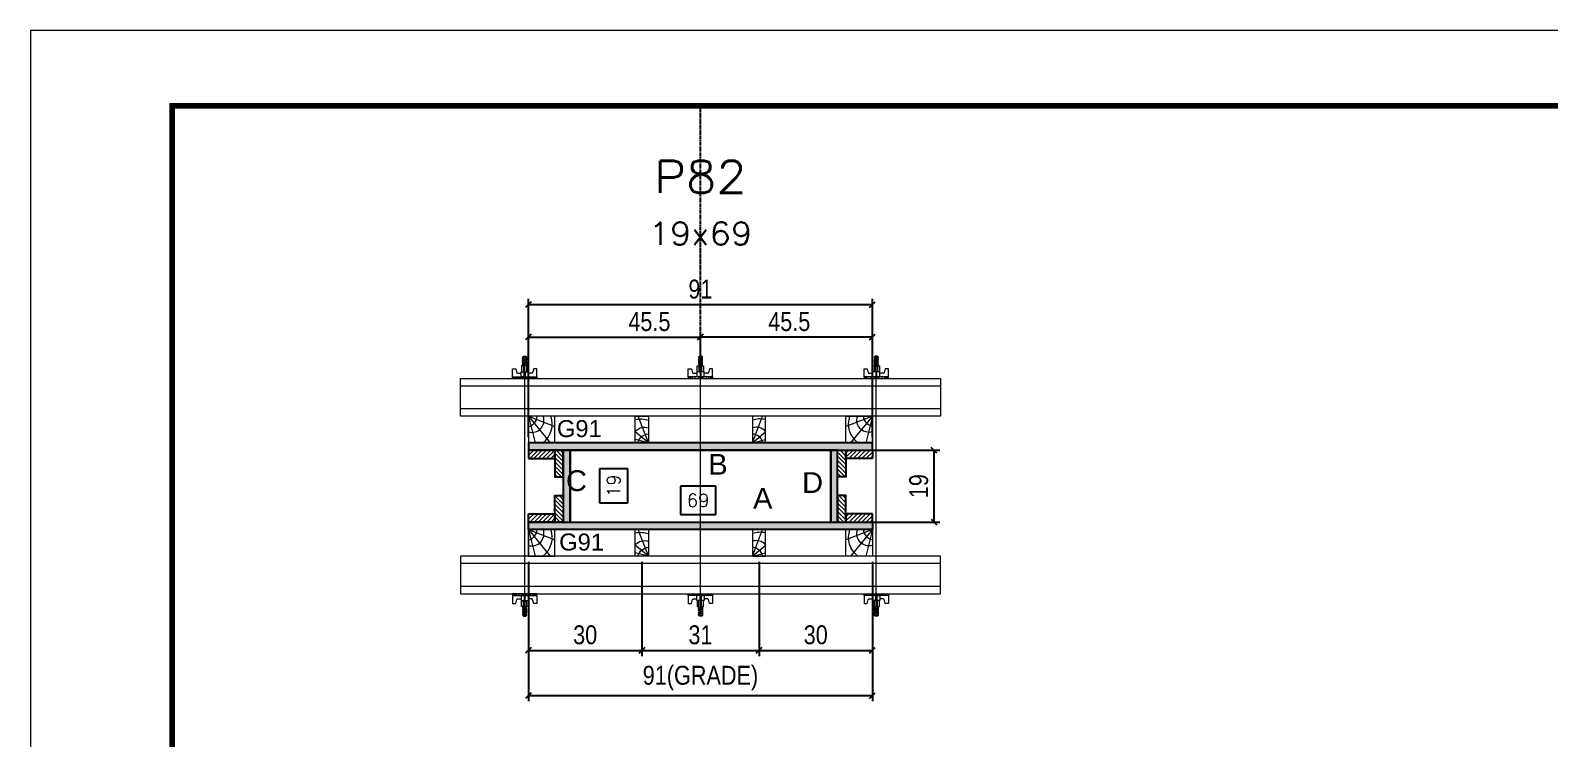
# Model space of a CAD drawing. Extents: x 14400 to 27878, y -21631 to 6985.
# Drawn here: x 19168 to 19972, y -9470 to -9095 of the extents above; entities that cross this region are included whole.
import ezdxf
from ezdxf.enums import TextEntityAlignment as Align

# ---------------------------------------------------------------- set-up
doc = ezdxf.new("R2010")
doc.units = 0
doc.linetypes.add('DASHED', pattern=[0.75, 0.5, -0.25])
doc.linetypes.add('HIDDEN', pattern=[0.375, 0.25, -0.125])
for name, color, linetype in [('CHAPA', 1, 'Continuous'), ('COTA', 241, 'Continuous'), ('MEIO_PONT', 93, 'Continuous'), ('Painéis', 200, 'Continuous'), ('SARRAFO', 251, 'Continuous'), ('Texto de Titulo', 7, 'Continuous'), ('Texto Qtd Sarr', 242, 'Continuous'), ('TEXTO_GERAL', 7, 'Continuous')]:
    doc.layers.add(name, color=color, linetype=linetype)
for name, color, linetype, lineweight in [('Folhas', 255, 'Continuous', 9), ('Hachura', 251, 'Continuous', 9), ('Madeira', 126, 'Continuous', 18), ('Perfil Metálico', 224, 'Continuous', 18), ('SARRAFO DE PRESSAO', 251, 'DASHED', 9), ('Texto Seção', 7, 'Continuous', 15)]:
    doc.layers.add(name, color=color, linetype=linetype, lineweight=lineweight)
doc.styles.add('ARIAL', font='arial.ttf')
doc.styles.add('COTA TECNICA 2X', font='techl___.ttf', dxfattribs={"height": 10})
doc.styles.add('ROMANS', font='romans.shx')
doc.styles.add('SANSSERIF', font='sas_____.pfb')
doc.dimstyles.new('SECAO PILAR', dxfattribs={"dimtxt": 10, "dimasz": 3, "dimexe": 3, "dimexo": 3, "dimgap": 3, "dimtad": 1, "dimdec": 1, "dimlfac": 0.5, "dimzin": 12, "dimdsep": 46, "dimtxsty": 'COTA TECNICA 2X', "dimblk1": 'OBLIQUE', "dimblk2": 'OBLIQUE', "dimsah": 1, "dimcen": 0.9, "dimclrd": 256, "dimclre": 256, "dimclrt": 256, "dimadec": 1, "dimazin": 3, "dimtfac": 1, "dimtdec": 1, "dimtmove": 0, "dimatfit": 3, "dimfxl": 1, "dimtolj": 1, "dimtzin": 12, "dimarcsym": 0})
doc.dimstyles.new('SECÇÃO 2', dxfattribs={"dimtxt": 7, "dimasz": 6, "dimexe": 0.18, "dimexo": 2, "dimgap": -4, "dimtad": 3, "dimdec": 1, "dimlfac": 0.5, "dimzin": 12, "dimdsep": 46, "dimtxsty": 'ROMANS', "dimblk": 'ARCHTICK', "dimcen": 0.09, "dimse1": 1, "dimse2": 1, "dimsd1": 1, "dimsd2": 1, "dimclrd": 180, "dimclre": 5, "dimclrt": 1, "dimadec": 0, "dimazin": 3, "dimtfac": 1, "dimtdec": 1, "dimtofl": 0, "dimtmove": 0, "dimatfit": 3, "dimldrblk": 'ARCHTICK', "dimfxl": 1, "dimtolj": 1, "dimtzin": 0, "dimarcsym": 0})
pattern_1 = [(225, (10111.0847, -32246.876), (1.12253202, -1.12253202), [])]
pattern_2 = [(225, (10308.0847, -32246.876), (1.12253202, -1.12253202), [])]
pattern_3 = [(135, (-3295.7717, 147.484), (-1.12253202, -1.12253202), [])]
pattern_4 = [(135, (-3333.7717, 147.484), (-1.12253202, -1.12253202), [])]

# ---------------------------------------------------------------- blocks, each defined once
blk = doc.blocks.new('9999999999')
at = {"layer": 'Folhas'}
blk.add_lwpolyline([(98138.98, 34190.21), (99623.98, 34190.21), (99623.98, 35240.21), (98138.98, 35240.21)], close=True, dxfattribs=at)
at = {"layer": 'Folhas', "color": 30, "const_width": 3}
blk.add_lwpolyline([(98213.98, 34230.21), (99583.98, 34230.21), (99583.98, 35200.21), (98213.98, 35200.21)], close=True, dxfattribs=at)
blk = doc.blocks.new('titulo1')
at = {"layer": 'Defpoints', "color": 252, "linetype": 'HIDDEN', "ltscale": 2}
blk.add_line((0, 0), (0, 125), dxfattribs=at)
at = {"layer": 'Defpoints', "style": 'ROMANS', "oblique": 15}
blk.add_attdef('FOLHA', text='', height=10, dxfattribs=at).set_placement((0, 15.58), align=Align.MIDDLE_CENTER)
at = {"layer": 'Texto Qtd Sarr', "color": 3, "style": 'ROMANS', "oblique": 15}
for tag, height, p in [('TITULO', 17, (0, 71.45)), ('SEÇÃO', 12, (0, 41.55))]:
    blk.add_attdef(tag, text='', height=height, dxfattribs=at).set_placement(p, align=Align.MIDDLE_CENTER)
blk = doc.blocks.new('*D1846')
at = {"layer": 'COTA', "color": 180, "lineweight": -2, "transparency": 16777216}
for p, q in [((19531.13, -9336.47), (19512.47, -9336.47)), ((19512.47, -9336.47), (19512.47, -9351.47)), ((19531.13, -9351.47), (19531.13, -9336.47)), ((19512.47, -9351.47), (19531.13, -9351.47))]:
    blk.add_line(p, q, dxfattribs=at)
at = {"layer": 'Defpoints', "color": 0, "transparency": 16777216}
for p in [(19454.04, -9355.47), (19592.04, -9355.47), (19592.04, -9355.47)]:
    blk.add_point(p, dxfattribs=at)
at = {"layer": 'COTA', "color": 1, "transparency": 16777216, "insert": (19521.8, -9343.97), "char_height": 7, "attachment_point": 5, "style": 'ROMANS'}
blk.add_mtext('\\A1;69', dxfattribs=at)
blk = doc.blocks.new('_ArchTick')
at = {"color": 0, "linetype": 'ByBlock', "const_width": 0.15}
blk.add_lwpolyline([(-0.5, -0.5), (0.5, 0.5)], dxfattribs=at)
blk = doc.blocks.new('*D1847')
at = {"layer": 'COTA', "color": 180, "lineweight": -2, "transparency": 16777216}
for p, q in [((19484.62, -9327.22), (19469.62, -9327.22)), ((19469.62, -9327.22), (19469.62, -9345.22)), ((19484.62, -9345.22), (19484.62, -9327.22)), ((19469.62, -9345.22), (19484.62, -9345.22))]:
    blk.add_line(p, q, dxfattribs=at)
at = {"layer": 'Defpoints', "color": 0, "transparency": 16777216}
for p in [(19454.04, -9317.47), (19488.62, -9317.47), (19454.04, -9355.47)]:
    blk.add_point(p, dxfattribs=at)
at = {"layer": 'COTA', "color": 1, "transparency": 16777216, "insert": (19477.12, -9336.22), "char_height": 7, "attachment_point": 5, "rotation": 90, "style": 'ROMANS'}
blk.add_mtext('\\A1;19', dxfattribs=at)
blk = doc.blocks.new('_Oblique')
at = {"color": 0, "linetype": 'ByBlock', "lineweight": -2}
blk.add_line((-0.5, -0.5), (0.5, 0.5), dxfattribs=at)
blk = doc.blocks.new('*D1855')
at = {"layer": 'COTA', "lineweight": -2, "transparency": 16777216}
for p, q in [((19598.64, -9317.47), (19649.67, -9317.47)), ((19646.67, -9355.47), (19646.67, -9317.47)), ((19598.64, -9355.47), (19649.67, -9355.47))]:
    blk.add_line(p, q, dxfattribs=at)
at = {"layer": 'Defpoints', "color": 0, "transparency": 16777216}
for p in [(19595.64, -9317.47), (19646.67, -9317.47), (19595.64, -9355.47)]:
    blk.add_point(p, dxfattribs=at)
at = {"layer": 'COTA', "lineweight": -2, "transparency": 16777216, "xscale": 3, "yscale": 3, "zscale": 3}
for p, rotation in [((19646.67, -9317.47), 90), ((19646.67, -9355.47), 270)]:
    blk.add_blockref('_Oblique', p, dxfattribs=dict(at, rotation=rotation))
at = {"layer": 'COTA', "transparency": 16777216, "insert": (19638.59, -9336.47), "char_height": 10, "attachment_point": 5, "rotation": 90, "style": 'COTA TECNICA 2X'}
blk.add_mtext('\\A1;19', dxfattribs=at)
blk = doc.blocks.new('*D1848')
at = {"layer": 'COTA', "lineweight": -2, "transparency": 16777216}
for p, q in [((19432.04, -9376.47), (19432.04, -9450.24)), ((19614.04, -9376.47), (19614.04, -9450.24)), ((19432.04, -9447.24), (19614.04, -9447.24))]:
    blk.add_line(p, q, dxfattribs=at)
at = {"layer": 'Defpoints', "color": 0, "transparency": 16777216}
for p in [(19432.04, -9373.47), (19614.04, -9373.47), (19614.04, -9447.24)]:
    blk.add_point(p, dxfattribs=at)
at = {"layer": 'COTA', "lineweight": -2, "transparency": 16777216, "xscale": 3, "yscale": 3, "zscale": 3, "rotation": 180}
blk.add_blockref('_Oblique', (19432.04, -9447.24), dxfattribs=at)
at = {"layer": 'COTA', "lineweight": -2, "transparency": 16777216, "xscale": 3, "yscale": 3, "zscale": 3}
blk.add_blockref('_Oblique', (19614.04, -9447.24), dxfattribs=at)
at = {"layer": 'COTA', "transparency": 16777216, "insert": (19523.04, -9438.02), "char_height": 10, "attachment_point": 5, "style": 'COTA TECNICA 2X'}
blk.add_mtext('\\A1;91(GRADE)', dxfattribs=at)
blk = doc.blocks.new('*D1849')
at = {"layer": 'COTA', "lineweight": -2, "transparency": 16777216}
for p, q in [((19554.04, -9376.47), (19554.04, -9426.4)), ((19614.04, -9376.47), (19614.04, -9426.4)), ((19554.04, -9423.4), (19614.04, -9423.4))]:
    blk.add_line(p, q, dxfattribs=at)
at = {"layer": 'Defpoints', "color": 0, "transparency": 16777216}
for p in [(19554.04, -9373.47), (19614.04, -9373.47), (19614.04, -9423.4)]:
    blk.add_point(p, dxfattribs=at)
at = {"layer": 'COTA', "lineweight": -2, "transparency": 16777216, "xscale": 3, "yscale": 3, "zscale": 3, "rotation": 180}
blk.add_blockref('_Oblique', (19554.04, -9423.4), dxfattribs=at)
at = {"layer": 'COTA', "lineweight": -2, "transparency": 16777216, "xscale": 3, "yscale": 3, "zscale": 3}
blk.add_blockref('_Oblique', (19614.04, -9423.4), dxfattribs=at)
at = {"layer": 'COTA', "transparency": 16777216, "insert": (19584.04, -9415.18), "char_height": 10, "attachment_point": 5, "style": 'COTA TECNICA 2X'}
blk.add_mtext('\\A1;30', dxfattribs=at)
blk = doc.blocks.new('*D1850')
at = {"layer": 'COTA', "lineweight": -2, "transparency": 16777216}
for p, q in [((19432.04, -9376.47), (19432.04, -9426.4)), ((19492.04, -9376.47), (19492.04, -9426.4)), ((19432.04, -9423.4), (19492.04, -9423.4))]:
    blk.add_line(p, q, dxfattribs=at)
at = {"layer": 'Defpoints', "color": 0, "transparency": 16777216}
for p in [(19432.04, -9373.47), (19492.04, -9373.47), (19492.04, -9423.4)]:
    blk.add_point(p, dxfattribs=at)
at = {"layer": 'COTA', "lineweight": -2, "transparency": 16777216, "xscale": 3, "yscale": 3, "zscale": 3, "rotation": 180}
blk.add_blockref('_Oblique', (19432.04, -9423.4), dxfattribs=at)
at = {"layer": 'COTA', "lineweight": -2, "transparency": 16777216, "xscale": 3, "yscale": 3, "zscale": 3}
blk.add_blockref('_Oblique', (19492.04, -9423.4), dxfattribs=at)
at = {"layer": 'COTA', "transparency": 16777216, "insert": (19462.04, -9415.18), "char_height": 10, "attachment_point": 5, "style": 'COTA TECNICA 2X'}
blk.add_mtext('\\A1;30', dxfattribs=at)
blk = doc.blocks.new('*D1851')
at = {"layer": 'COTA', "lineweight": -2, "transparency": 16777216}
for p, q in [((19492.04, -9376.47), (19492.04, -9426.4)), ((19554.04, -9376.47), (19554.04, -9426.4)), ((19492.04, -9423.4), (19554.04, -9423.4))]:
    blk.add_line(p, q, dxfattribs=at)
at = {"layer": 'Defpoints', "color": 0, "transparency": 16777216}
for p in [(19492.04, -9373.47), (19554.04, -9373.47), (19554.04, -9423.4)]:
    blk.add_point(p, dxfattribs=at)
at = {"layer": 'COTA', "lineweight": -2, "transparency": 16777216, "xscale": 3, "yscale": 3, "zscale": 3, "rotation": 180}
blk.add_blockref('_Oblique', (19492.04, -9423.4), dxfattribs=at)
at = {"layer": 'COTA', "lineweight": -2, "transparency": 16777216, "xscale": 3, "yscale": 3, "zscale": 3}
blk.add_blockref('_Oblique', (19554.04, -9423.4), dxfattribs=at)
at = {"layer": 'COTA', "transparency": 16777216, "insert": (19523.04, -9415.18), "char_height": 10, "attachment_point": 5, "style": 'COTA TECNICA 2X'}
blk.add_mtext('\\A1;31', dxfattribs=at)
blk = doc.blocks.new('*D1852')
at = {"layer": 'COTA', "lineweight": -2, "transparency": 16777216}
for p, q in [((19432.04, -9310.47), (19432.04, -9237.36)), ((19432.04, -9240.36), (19614.04, -9240.36)), ((19614.04, -9310.47), (19614.04, -9237.36))]:
    blk.add_line(p, q, dxfattribs=at)
at = {"layer": 'Defpoints', "color": 0, "transparency": 16777216}
for p in [(19614.04, -9240.36), (19432.04, -9313.47), (19614.04, -9313.47)]:
    blk.add_point(p, dxfattribs=at)
at = {"layer": 'COTA', "lineweight": -2, "transparency": 16777216, "xscale": 3, "yscale": 3, "zscale": 3, "rotation": 180}
blk.add_blockref('_Oblique', (19432.04, -9240.36), dxfattribs=at)
at = {"layer": 'COTA', "lineweight": -2, "transparency": 16777216, "xscale": 3, "yscale": 3, "zscale": 3}
blk.add_blockref('_Oblique', (19614.04, -9240.36), dxfattribs=at)
at = {"layer": 'COTA', "transparency": 16777216, "insert": (19523.04, -9232.27), "char_height": 10, "attachment_point": 5, "style": 'COTA TECNICA 2X'}
blk.add_mtext('\\A1;91', dxfattribs=at)
blk = doc.blocks.new('*D1853')
at = {"layer": 'COTA', "lineweight": -2, "transparency": 16777216}
for p, q in [((19432.04, -9276.47), (19432.04, -9254.56)), ((19432.04, -9257.56), (19523.03, -9257.56)), ((19523.03, -9276.47), (19523.03, -9254.56))]:
    blk.add_line(p, q, dxfattribs=at)
at = {"layer": 'Defpoints', "color": 0, "transparency": 16777216}
for p in [(19523.03, -9257.56), (19432.04, -9279.47), (19523.03, -9279.47)]:
    blk.add_point(p, dxfattribs=at)
at = {"layer": 'COTA', "lineweight": -2, "transparency": 16777216, "xscale": 3, "yscale": 3, "zscale": 3, "rotation": 180}
blk.add_blockref('_Oblique', (19432.04, -9257.56), dxfattribs=at)
at = {"layer": 'COTA', "lineweight": -2, "transparency": 16777216, "xscale": 3, "yscale": 3, "zscale": 3}
blk.add_blockref('_Oblique', (19523.03, -9257.56), dxfattribs=at)
at = {"layer": 'COTA', "transparency": 16777216, "insert": (19496.03, -9249.45), "char_height": 10, "attachment_point": 5, "style": 'COTA TECNICA 2X'}
blk.add_mtext('\\A1;45.5', dxfattribs=at)
blk = doc.blocks.new('*D1854')
at = {"layer": 'COTA', "lineweight": -2, "transparency": 16777216}
for p, q in [((19523.03, -9276.47), (19523.03, -9254.56)), ((19614.04, -9257.56), (19523.03, -9257.56)), ((19614.04, -9276.47), (19614.04, -9254.56))]:
    blk.add_line(p, q, dxfattribs=at)
at = {"layer": 'Defpoints', "color": 0, "transparency": 16777216}
for p in [(19523.03, -9257.56), (19523.03, -9279.47), (19614.04, -9279.47)]:
    blk.add_point(p, dxfattribs=at)
at = {"layer": 'COTA', "lineweight": -2, "transparency": 16777216, "xscale": 3, "yscale": 3, "zscale": 3, "rotation": 180}
blk.add_blockref('_Oblique', (19523.03, -9257.56), dxfattribs=at)
at = {"layer": 'COTA', "lineweight": -2, "transparency": 16777216, "xscale": 3, "yscale": 3, "zscale": 3}
blk.add_blockref('_Oblique', (19614.04, -9257.56), dxfattribs=at)
at = {"layer": 'COTA', "transparency": 16777216, "insert": (19570.03, -9249.45), "char_height": 10, "attachment_point": 5, "style": 'COTA TECNICA 2X'}
blk.add_mtext('\\A1;45.5', dxfattribs=at)
blk = doc.blocks.new('C')
at = {"layer": 'Hachura', "color": 0}
for p, q in [((0, 3.22), (0, -3.22)), ((0.45, 3.22), (0, 3.22)), ((0.46, 3.16), (0, 3.16)), ((0.46, 3.05), (0, 3.05)), ((0.46, 2.88), (0, 2.88)), ((0, 2.75), (0, -1.16)), ((0.46, 2.65), (0, 2.65)), ((0.46, 2.23), (0, 2.23)), ((0.46, 1.51), (0, 1.51)), ((0.39, 0.49), (0.17, 0.49)), ((0.45, -3.23), (0.45, 3.22)), ((0.45, 3.22), (2.58, 3.22)), ((1.74, 0.97), (0.45, 0.97)), ((1.45, 0.1), (0.45, 0.1)), ((1.35, 1.94), (1.35, 0.96)), ((2.58, 2.39), (1.47, 2.09)), ((1.74, -0.97), (1.74, 0.97)), ((1.74, 0.97), (1.74, 0.84)), ((1.74, 0.97), (1.74, 0.84)), ((1.74, 0.84), (3.35, 0.84)), ((3.35, 0.45), (1.74, 0.45)), ((2.58, 3.22), (2.58, 2.39)), ((3.32, 0.84), (3.32, -0.84)), ((3.35, 0.84), (3.35, -0.84)), ((3.68, 0.45), (3.35, 0.45)), ((3.84, -0.52), (3.35, 0.45)), ((3.35, 0.06), (3.67, -0.57)), ((3.68, 0.45), (4.16, -0.52)), ((3.72, 0.5), (4.25, -0.57)), ((4.37, -0.55), (3.83, 0.53)), ((4.15, 0.45), (3.93, 0.45)), ((4.42, -0.52), (3.93, 0.45)), ((4.15, 0.45), (4.26, 0.45)), ((4.26, 0.45), (4.74, -0.52)), ((4.3, 0.5), (4.83, -0.57)), ((4.95, -0.55), (4.41, 0.53)), ((4.51, 0.45), (4.84, 0.45)), ((5, -0.52), (4.51, 0.45)), ((4.84, 0.45), (5.32, -0.52)), ((4.88, 0.5), (5.41, -0.57)), ((5.53, -0.55), (4.99, 0.53)), ((5.58, -0.52), (5.09, 0.45)), ((5.42, 0.45), (5.09, 0.45)), ((5.58, -0.52), (5.09, 0.45)), ((5.42, 0.45), (5.74, -0.19)), ((5.46, 0.5), (5.74, -0.07)), ((5.74, 0.19), (5.57, 0.53)), ((5.74, 0.32), (5.68, 0.45)), ((5.68, 0.45), (5.74, 0.45)), ((5.74, 0.45), (5.9, 0.29)), ((5.74, 0.45), (5.74, -0.52)), ((5.9, -0.36), (5.9, 0.29)), ((0.45, 0), (0, 0)), ((0.46, -1.52), (0, -1.52)), ((0.46, -2.23), (0, -2.23)), ((0.46, -2.65), (0, -2.65)), ((0.46, -2.88), (0, -2.88)), ((0.46, -3.05), (0, -3.05)), ((0.46, -3.16), (0, -3.16)), ((0, -3.22), (2.57, -3.22)), ((0.08, -0.48), (0.29, -0.48)), ((0.29, -0.48), (0.4, -0.48)), ((0.45, 0), (0.45, -0.97)), ((0.45, -0.16), (1.45, -0.16)), ((0.45, -0.65), (0.45, -0.32)), ((0.45, -3.23), (0.45, -0.65)), ((0.45, -0.97), (1.74, -0.97)), ((1.35, -1.94), (1.35, -0.97)), ((2.58, -2.39), (1.47, -2.1)), ((3.35, -0.32), (1.74, -0.32)), ((3.35, -0.84), (1.74, -0.84)), ((2.58, -3.23), (2.58, -2.39)), ((3.35, -0.07), (3.58, -0.52)), ((3.35, -0.52), (3.58, -0.52)), ((3.84, -0.52), (4.16, -0.52)), ((4.42, -0.52), (4.74, -0.52)), ((4.63, -0.52), (4.74, -0.52)), ((5, -0.52), (5.32, -0.52)), ((5.58, -0.52), (5.74, -0.52)), ((5.74, -0.52), (5.9, -0.36)), ((5.74, -0.52), (5.74, -0.52))]:
    blk.add_line(p, q, dxfattribs=at)
for centre, radius, start, end in [((1.52, 1.94), 0.161, 104.7436, 180), ((1.44, -0.03), 0.129, 272.695, 87.305), ((3.81, 0.39), 0.143, 25.5688, 154.4312), ((4.39, 0.39), 0.143, 25.5688, 154.4312), ((4.97, 0.39), 0.143, 25.5688, 154.4312), ((5.55, 0.39), 0.143, 25.5688, 154.4312), ((0.17, -0.37), 0.174, 221.744, 317.8592), ((1.52, -1.94), 0.161, 180, 255.2564), ((3.71, -0.4), 0.174, 222.1408, 318.256), ((4.29, -0.4), 0.174, 222.1408, 318.256), ((4.87, -0.4), 0.174, 222.1408, 318.256), ((5.45, -0.4), 0.174, 222.1408, 318.256), ((5.61, -0.4), 0.174, 317.8592, 318.256)]:
    blk.add_arc(centre, radius, start, end, dxfattribs=at)
blk = doc.blocks.new('PONTALETE')
at = {"layer": 'Madeira'}
for q in [(2.71, 7), (7, 5.76), (7, 1.74)]:
    blk.add_line((0, 0), q, dxfattribs=at)
blk.add_lwpolyline([(0, 0), (7, 0), (7, 7), (0, 7)], close=True, dxfattribs=at)
for centre, radius, start, end in [((2.04, 0.06), 6.23, 37.2818, 109.0913), ((1.09, 0.9), 3.19, 343.603, 109.9847), ((-0.21, -0.78), 3.09, 14.6322, 86.0383)]:
    blk.add_arc(centre, radius, start, end, dxfattribs=at)
blk = doc.blocks.new('MEIO PONTALETE')
at = {"layer": 'Madeira'}
for q in [(2.71, 7), (3.5, 2.88), (3.5, 0.87)]:
    blk.add_line((0, 0), q, dxfattribs=at)
blk.add_lwpolyline([(0, 0), (3.5, 0), (3.5, 7), (0, 7)], close=True, dxfattribs=at)
for centre, radius, start, end in [((2.04, 0.06), 6.23, 76.4499, 109.0913), ((1.09, 0.9), 3.19, 40.9063, 109.9847), ((-0.21, -0.78), 3.09, 14.6322, 86.0383)]:
    blk.add_arc(centre, radius, start, end, dxfattribs=at)

msp = doc.modelspace()

# ---------------------------------------------------------------- hatches: boundary and pattern name
at = {"layer": 'Hachura'}
h = msp.add_hatch(color=256, dxfattribs=at)
h.dxf.hatch_style = 1
h.paths.add_polyline_path([(19614.04, -9317.47), (19614.04, -9313.47), (19432.04, -9313.47), (19432.04, -9317.47)])
h = msp.add_hatch(color=256, dxfattribs=at)
h.dxf.hatch_style = 1
h.paths.add_polyline_path([(19614.04, -9317.47), (19614.04, -9313.47), (19432.04, -9313.47), (19432.04, -9317.47)])
h = msp.add_hatch(dxfattribs=at)
h.set_pattern_fill('ANSI31', color=256, scale=0.5, angle=180, style=0)
h.set_pattern_definition(pattern_2)
h.paths.add_polyline_path([(19446.04, -9317.47), (19446.04, -9321.87), (19432.04, -9321.87), (19432.04, -9317.47)])
h = msp.add_hatch(dxfattribs=at)
h.set_pattern_fill('ANSI31', color=256, scale=0.5, angle=90, style=0)
h.set_pattern_definition(pattern_4)
h.paths.add_polyline_path([(19450.44, -9331.47), (19446.04, -9331.47), (19446.04, -9317.47), (19450.44, -9317.47)])
h = msp.add_hatch(color=256, dxfattribs=at)
h.dxf.hatch_style = 1
h.paths.add_polyline_path([(19450.44, -9355.47), (19454.04, -9355.47), (19454.04, -9317.47), (19450.44, -9317.47)])
h = msp.add_hatch(color=256, dxfattribs=at)
h.dxf.hatch_style = 1
h.paths.add_polyline_path([(19450.44, -9355.47), (19454.04, -9355.47), (19454.04, -9317.47), (19450.44, -9317.47)])
h = msp.add_hatch(color=256, dxfattribs=at)
h.dxf.hatch_style = 1
h.paths.add_polyline_path([(19592.04, -9355.47), (19595.64, -9355.47), (19595.64, -9317.47), (19592.04, -9317.47)])
h = msp.add_hatch(color=256, dxfattribs=at)
h.dxf.hatch_style = 1
h.paths.add_polyline_path([(19592.04, -9355.47), (19595.64, -9355.47), (19595.64, -9317.47), (19592.04, -9317.47)])
h = msp.add_hatch(dxfattribs=at)
h.set_pattern_fill('ANSI31', color=256, scale=0.5, angle=90, style=0)
h.set_pattern_definition(pattern_3)
h.paths.add_polyline_path([(19595.64, -9331.47), (19600.04, -9331.47), (19600.04, -9317.47), (19595.64, -9317.47)])
h = msp.add_hatch(dxfattribs=at)
h.set_pattern_fill('ANSI31', color=256, scale=0.5, angle=180, style=0)
h.set_pattern_definition(pattern_1)
h.paths.add_polyline_path([(19600.04, -9317.47), (19600.04, -9321.87), (19614.04, -9321.87), (19614.04, -9317.47)])
h = msp.add_hatch(dxfattribs=at)
h.set_pattern_fill('ANSI31', color=256, scale=0.5, angle=90, style=0)
h.set_pattern_definition(pattern_4)
h.paths.add_polyline_path([(19450.44, -9341.47), (19446.04, -9341.47), (19446.04, -9355.47), (19450.44, -9355.47)])
h = msp.add_hatch(dxfattribs=at)
h.set_pattern_fill('ANSI31', color=256, scale=0.5, angle=90, style=0)
h.set_pattern_definition(pattern_3)
h.paths.add_polyline_path([(19595.64, -9341.47), (19600.04, -9341.47), (19600.04, -9355.47), (19595.64, -9355.47)])
h = msp.add_hatch(dxfattribs=at)
h.set_pattern_fill('ANSI31', color=256, scale=0.5, angle=180, style=0)
h.set_pattern_definition(pattern_2)
h.paths.add_polyline_path([(19446.04, -9355.47), (19446.04, -9351.07), (19432.04, -9351.07), (19432.04, -9355.47)])
h = msp.add_hatch(color=256, dxfattribs=at)
h.dxf.hatch_style = 1
h.paths.add_polyline_path([(19614.04, -9355.47), (19614.04, -9359.47), (19432.04, -9359.47), (19432.04, -9355.47)])
h = msp.add_hatch(color=256, dxfattribs=at)
h.dxf.hatch_style = 1
h.paths.add_polyline_path([(19614.04, -9355.47), (19614.04, -9359.47), (19432.04, -9359.47), (19432.04, -9355.47)])
h = msp.add_hatch(dxfattribs=at)
h.set_pattern_fill('ANSI31', color=256, scale=0.5, angle=180, style=0)
h.set_pattern_definition(pattern_1)
h.paths.add_polyline_path([(19600.04, -9355.47), (19600.04, -9351.07), (19614.04, -9351.07), (19614.04, -9355.47)])

# ---------------------------------------------------------------- linework, layer by layer
at = {"layer": 'CHAPA'}
for points in [[(19614.04, -9317.47), (19614.04, -9313.47), (19432.04, -9313.47), (19432.04, -9317.47)], [(19614.04, -9317.47), (19614.04, -9313.47), (19432.04, -9313.47), (19432.04, -9317.47)], [(19450.44, -9355.47), (19454.04, -9355.47), (19454.04, -9317.47), (19450.44, -9317.47)], [(19450.44, -9355.47), (19454.04, -9355.47), (19454.04, -9317.47), (19450.44, -9317.47)], [(19592.04, -9355.47), (19595.64, -9355.47), (19595.64, -9317.47), (19592.04, -9317.47)], [(19592.04, -9355.47), (19595.64, -9355.47), (19595.64, -9317.47), (19592.04, -9317.47)], [(19614.04, -9355.47), (19614.04, -9359.47), (19432.04, -9359.47), (19432.04, -9355.47)], [(19614.04, -9355.47), (19614.04, -9359.47), (19432.04, -9359.47), (19432.04, -9355.47)]]:
    msp.add_lwpolyline(points, close=True, dxfattribs=at)
at = {"layer": 'Hachura'}
for p, q in [((19430.04, -9404.27), (19430.03, -9272.47)), ((19523.03, -9404.27), (19523.04, -9272.47)), ((19616.04, -9404.27), (19616.05, -9272.47))]:
    msp.add_line(p, q, dxfattribs=at)
at = {"layer": 'Madeira'}
for points in [[(19614.04, -9313.47), (19614.04, -9299.47), (19432.04, -9299.47), (19432.04, -9313.47)], [(19614.04, -9359.47), (19614.04, -9373.47), (19432.04, -9373.47), (19432.04, -9359.47)]]:
    msp.add_lwpolyline(points, close=True, dxfattribs=at)
at = {"layer": 'Painéis'}
msp.add_lwpolyline([(19454.04, -9317.47), (19454.04, -9355.47), (19592.04, -9355.47), (19592.04, -9317.47)], close=True, dxfattribs=at)
at = {"layer": 'Perfil Metálico'}
for points in [[(19650.04, -9279.47), (19650.04, -9299.47), (19396.04, -9299.47), (19396.04, -9279.47)], [(19396.04, -9295.47), (19396.04, -9283.47), (19650.04, -9283.47), (19650.04, -9295.47)], [(19650.04, -9393.47), (19650.04, -9373.47), (19396.04, -9373.47), (19396.04, -9393.47)], [(19396.04, -9377.47), (19396.04, -9389.47), (19650.04, -9389.47), (19650.04, -9377.47)]]:
    msp.add_lwpolyline(points, close=True, dxfattribs=at)
at = {"layer": 'SARRAFO'}
for points in [[(19432.04, -9321.87), (19446.04, -9321.87), (19446.04, -9317.47), (19432.04, -9317.47)], [(19446.04, -9317.47), (19446.04, -9331.47), (19450.44, -9331.47), (19450.44, -9317.47)], [(19600.04, -9317.47), (19600.04, -9331.47), (19595.64, -9331.47), (19595.64, -9317.47)], [(19614.04, -9321.87), (19600.04, -9321.87), (19600.04, -9317.47), (19614.04, -9317.47)], [(19446.04, -9355.47), (19446.04, -9341.47), (19450.44, -9341.47), (19450.44, -9355.47)], [(19600.04, -9355.47), (19600.04, -9341.47), (19595.64, -9341.47), (19595.64, -9355.47)], [(19432.04, -9351.07), (19446.04, -9351.07), (19446.04, -9355.47), (19432.04, -9355.47)], [(19614.04, -9351.07), (19600.04, -9351.07), (19600.04, -9355.47), (19614.04, -9355.47)]]:
    msp.add_lwpolyline(points, close=True, dxfattribs=at)

# ---------------------------------------------------------------- block references
at = {"layer": 'Hachura', "linetype": 'Continuous', "yscale": 2, "zscale": 2}
for p, xscale, rotation in [((19430.04, -9279.47), -2, 270), ((19523.03, -9279.47), 2, 90), ((19616.04, -9279.47), 2, 90), ((19430.04, -9393.47), 2, 269.9999999999999), ((19523.03, -9393.47), -2, 90), ((19616.04, -9393.47), -2, 90)]:
    msp.add_blockref('C', p, dxfattribs=dict(at, xscale=xscale, rotation=rotation))
at = {"layer": 'MEIO_PONT', "yscale": 2, "zscale": 2}
for p, xscale, rotation in [((19432.04, -9299.47), 2, 269.9999999999999), ((19614.04, -9299.47), -2, 90), ((19432.04, -9359.47), 2, 269.9999999999999), ((19614.04, -9359.47), -2, 90)]:
    msp.add_blockref('PONTALETE', p, dxfattribs=dict(at, xscale=xscale, rotation=rotation))
at = {"layer": 'MEIO_PONT', "yscale": 1.999999997962732, "zscale": 1.999999997962732}
for p, xscale in [((19495.54, -9313.47), -1.999999997962732), ((19550.54, -9313.47), 1.999999997962732), ((19495.54, -9373.47), -1.999999997962732), ((19550.54, -9373.47), 1.999999997962732)]:
    msp.add_blockref('MEIO PONTALETE', p, dxfattribs=dict(at, xscale=xscale))
at = {"layer": 'SARRAFO DE PRESSAO', "color": 6, "linetype": 'ByBlock'}
msp.add_blockref('9999999999', (-78970.51, -44335.53), dxfattribs=at)
at = {"layer": 'Texto Seção'}
ref = msp.add_blockref('titulo1', (19523.04, -9260.32), dxfattribs=at)
ref.add_attrib('TITULO', 'P82', dxfattribs={"layer": 'Texto de Titulo', "color": 7, "height": 17, "style": 'ROMANS', "width": 1.1}).set_placement((19523.04, -9172.82), align=Align.MIDDLE_CENTER)
ref.add_attrib('SEÇÃO', '19x69', dxfattribs={"layer": 'Texto de Titulo', "color": 7, "height": 12, "style": 'ROMANS', "width": 1.1}).set_placement((19523.04, -9202.82), align=Align.MIDDLE_CENTER)

# ---------------------------------------------------------------- texts
at = {"layer": 'TEXTO_GERAL', "color": 0, "linetype": 'Continuous', "style": 'SANSSERIF'}
for p in [(19447.07, -9306.02), (19448.27, -9366.02)]:
    msp.add_text('G91', height=9, dxfattribs=at).set_placement(p, align=Align.MIDDLE_LEFT)
at = {"layer": 'TEXTO_GERAL', "style": 'ARIAL'}
for s, p in [('B', (19532.3, -9324.92)), ('C', (19457.43, -9333.56)), ('D', (19582.38, -9334.57)), ('A', (19556.01, -9342.89))]:
    msp.add_text(s, height=11, dxfattribs=at).set_placement(p, align=Align.MIDDLE_CENTER)

# ---------------------------------------------------------------- dimensions: what is measured, and where the dimension line sits
at = {"layer": 'COTA'}
for base, p1, p2, picture, middle in [((19614.04, -9240.36), (19432.04, -9313.47), (19614.04, -9313.47), '*D1852', (19523.04, -9232.27)), ((19492.04, -9423.4), (19432.04, -9373.47), (19492.04, -9373.47), '*D1850', (19462.04, -9415.18)), ((19554.04, -9423.4), (19492.04, -9373.47), (19554.04, -9373.47), '*D1851', (19523.04, -9415.18)), ((19614.04, -9423.4), (19554.04, -9373.47), (19614.04, -9373.47), '*D1849', (19584.04, -9415.18))]:
    dim = msp.add_linear_dim(base=base, p1=p1, p2=p2, dimstyle='SECAO PILAR', dxfattribs=at)
    dim.commit()
    dim.dimension.update_dxf_attribs({"geometry": picture, "text_midpoint": middle})
for base, p1, p2, dimstyle, picture, middle in [((19523.03, -9257.56), (19432.04, -9279.47), (19523.03, -9279.47), 'SECAO PILAR', '*D1853', (19496.03, -9257.56)), ((19592.04, -9355.47), (19454.04, -9355.47), (19592.04, -9355.47), 'SECÇÃO 2', '*D1846', (19521.8, -9355.47))]:
    dim = msp.add_linear_dim(base=base, p1=p1, p2=p2, dimstyle=dimstyle, dxfattribs=at)
    dim.commit()
    dim.dimension.update_dxf_attribs({"geometry": picture, "text_midpoint": middle, "dimtype": 160})
for base, p1, p2, angle, dimstyle, picture, middle in [((19523.03, -9257.56), (19614.04, -9279.47), (19523.03, -9279.47), 180, 'SECAO PILAR', '*D1854', (19570.03, -9257.56)), ((19488.62, -9317.47), (19454.04, -9355.47), (19454.04, -9317.47), 90, 'SECÇÃO 2', '*D1847', (19488.62, -9336.22))]:
    dim = msp.add_linear_dim(base=base, p1=p1, p2=p2, angle=angle, dimstyle=dimstyle, dxfattribs=at)
    dim.commit()
    dim.dimension.update_dxf_attribs({"geometry": picture, "text_midpoint": middle, "dimtype": 160})
dim = msp.add_linear_dim(base=(19646.67, -9317.47), p1=(19595.64, -9355.47), p2=(19595.64, -9317.47), angle=90, dimstyle='SECAO PILAR', dxfattribs=at)
dim.commit()
dim.dimension.update_dxf_attribs({"geometry": '*D1855', "text_midpoint": (19638.59, -9336.47)})
dim = msp.add_linear_dim(base=(19614.04, -9447.24), p1=(19432.04, -9373.47), p2=(19614.04, -9373.47), text='<>(GRADE)', dimstyle='SECAO PILAR', dxfattribs=at)
dim.commit()
dim.dimension.update_dxf_attribs({"geometry": '*D1848', "text_midpoint": (19523.04, -9438.02)})

doc.saveas('drawing.dxf')
